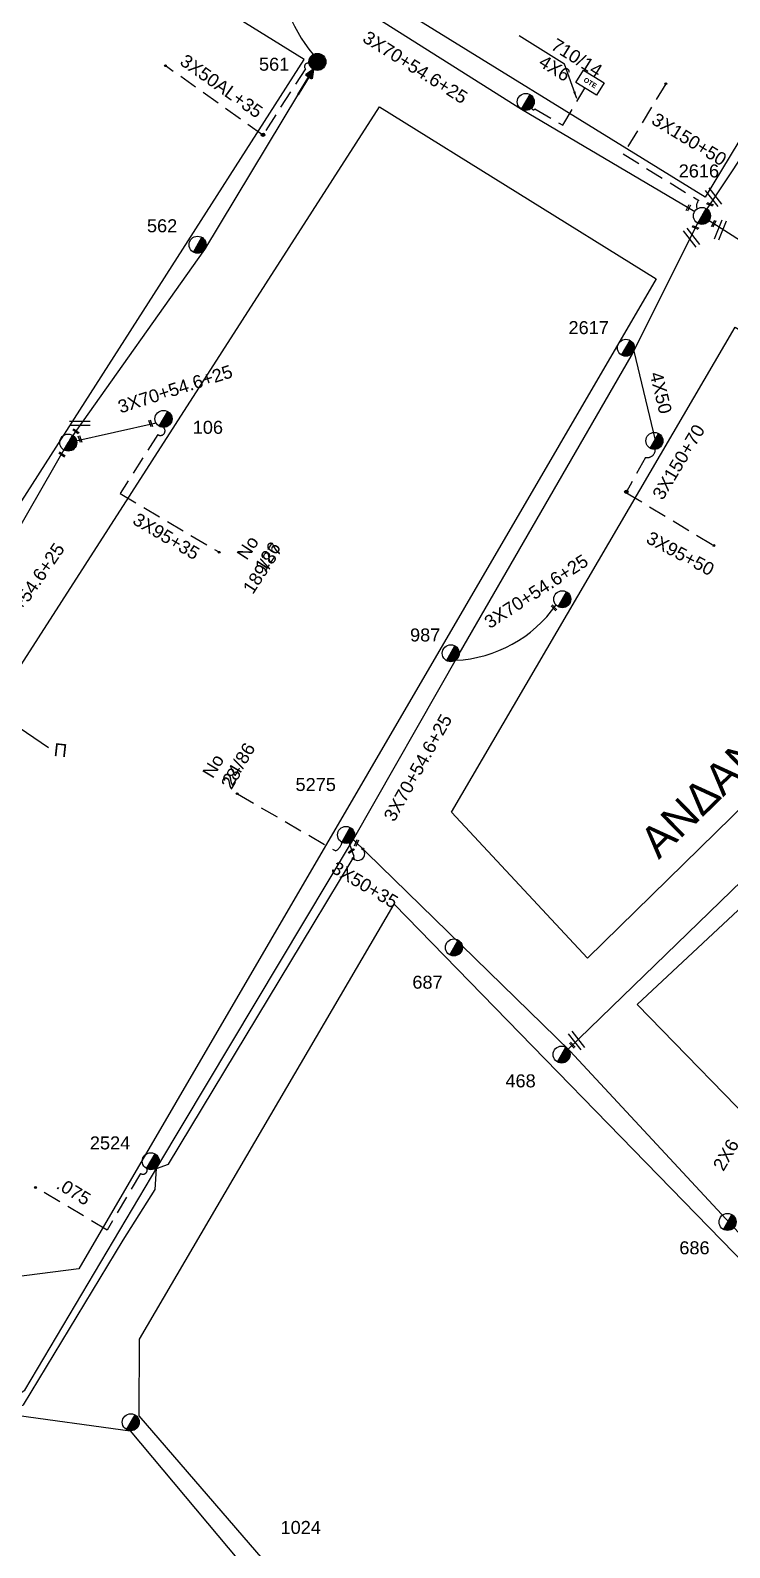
# Model space of a CAD drawing. Header units: millimetres. Extents: x 771 to 3391, y 686 to 1835.
# Drawn here: x 1711.3 to 1808.2, y 1358 to 1568.5 of the extents above; entities that cross this region are included whole.
import ezdxf

# ---------------------------------------------------------------- set-up
doc = ezdxf.new("R2010")
doc.units = ezdxf.units.MM
doc.linetypes.add('DASHED', pattern=[19.05, 12.7, -6.35])
for name, color, linetype in [('Pillar OTE', 7, 'Continuous'), ('Άγνωστα', 7, 'Continuous'), ('Γυμνά εναέρια ΧΤ και ΦΟΠ (3Φ)   4x50+16AL', 7, 'Continuous'), ('Επίτονοι', 7, 'Continuous'), ('Επιγραφές - Σχήματα', 7, 'Continuous'), ('Καλωδια Χ.Τ 3x95+35', 7, 'DASHED'), ('Καλωδια Χ.Τ. 3x50+35', 7, 'Continuous'), ('Καλωδια ΧΤ  3X95+50', 7, 'Continuous'), ('Καλώδια ΧΤ   3x150+50CU', 7, 'DASHED'), ('Καλώδια ΧΤ   3x150+70AL', 7, 'DASHED'), ('Καλώδια ΧΤ   3x150AL+50CU', 7, 'DASHED'), ('Μηχανική τομή', 7, 'Continuous'), ('Στύλος Ξύλινος', 7, 'Continuous'), ('Στύλος Ξύλινος @ 1', 7, 'Continuous'), ('Στύλος ΦΜ', 7, 'Continuous'), ('Στύλος ΦΜ @ 1', 7, 'Continuous'), ('Συνδέσεις', 7, 'Continuous'), ('Συνεστραμμένα ΧΤ   3x70+54.6+25 AL', 7, 'SYN_LINE'), ('Τομή', 7, 'Continuous'), ('Υπόβαθρο ΔΕΗ', 7, 'Continuous'), ('Υπόγεια Καλώδια Δικτύου ΧΤ   .075', 7, 'DASHED'), ('Υπόγεια καλώδια Παροχών ΧΤ   4x6', 7, 'DASHED')]:
    doc.layers.add(name, color=color, linetype=linetype)
doc.styles.add('arial', font='arial.ttf')
doc.styles.get("Standard").update_dxf_attribs({"font": 'arial.ttf'})
doc.linetypes.add('SYN_LINE', pattern='A,0.5,-0.0001,["/\\/\\/\\/",Standard,S=0.1,R=0,X=0,Y=-0.05],-0.25', length=0.7501)
doc.dimstyles.new('ISO-25', dxfattribs={"dimtxt": 2.5, "dimasz": 2.5, "dimexe": 1.25, "dimexo": 0.625, "dimtad": 1, "dimtxsty": 'Standard', "dimcen": 2.5, "dimadec": 0, "dimazin": 0, "dimtfac": 1, "dimtmove": 0, "dimatfit": 3, "dimfxl": 1, "dimarcsym": 0})

# ---------------------------------------------------------------- blocks, each defined once
blk = doc.blocks.new('ΥΠΑΡΧΩΝ ΤΣΙΜΕΝΤΕΝΙΟΣ ΣΤΥΛΟΣ')
at = {"layer": 'Στύλος ΦΜ'}
blk.add_hatch(color=7, dxfattribs=at).paths.add_polyline_path([(-1.29, -2.28, 0.574793), (2.62, 0, 0.268822), (1.3, 2.27)])
at = {"layer": 'Στύλος ΦΜ', "color": 7}
blk.add_line((-1.29, -2.28), (1.3, 2.27), dxfattribs=at)
blk.add_circle((0, 0), 2.62, dxfattribs=at)
at = {"layer": 'Στύλος ΦΜ', "flags": 4}
for tag, p in [('ΑΡΙΘΜΟΣ', (-4.68, 8.05)), ('ΤΥΠΟΣ', (-4.91, 3.03))]:
    blk.add_attdef(tag, p, '', height=4, dxfattribs=at)
blk = doc.blocks.new('_ΣΥΝΔΕΣΗ')
at = {"layer": 'Συνδέσεις', "linetype": 'SYN_LINE', "ltscale": 40}
blk.add_hatch(color=256, dxfattribs=at).paths.add_polyline_path([(0.5, -0.01, 1), (-0.5, -0.01, 1)])
at = {"layer": 'Συνδέσεις'}
blk.add_circle((0, -0.01), 0.5, dxfattribs=at)
blk = doc.blocks.new('ΜΗΧΑΝΙΚΗ ΤΟΜΗ')
at = {"layer": 'Μηχανική τομή', "ltscale": 40}
for p, q in [((-1.89, 0.78), (1.89, 0.78)), ((1.89, 0), (-1.89, 0))]:
    blk.add_line(p, q, dxfattribs=at)
blk = doc.blocks.new('ΤΟΜΗ')
at = {"layer": 'Τομή', "ltscale": 40}
for p, q in [((-5.68, 0), (5.68, 0)), ((5.68, -2.33), (-5.68, -2.33))]:
    blk.add_line(p, q, dxfattribs=at)
blk = doc.blocks.new('ΥΠΑΡΧΩΝ ΞΥΛΙΝΟΣ ΣΤΥΛΟΣ')
at = {"layer": 'Στύλος Ξύλινος'}
h = blk.add_hatch(color=7, dxfattribs=at)
h.paths.add_polyline_path([(-2.62, 0, 0.270008), (-1.29, -2.28), (1.3, 2.27, 0.576266)])
h.paths.add_polyline_path([(-1.29, -2.28, 0.574793), (2.62, 0, 0.268822), (1.3, 2.27)])
at = {"layer": 'Στύλος Ξύλινος', "color": 7}
blk.add_line((-1.29, -2.28), (1.3, 2.27), dxfattribs=at)
blk.add_circle((0, 0), 2.62, dxfattribs=at)
at = {"layer": 'Στύλος Ξύλινος', "flags": 4}
for tag, p in [('ΑΡΙΘΜΟΣ', (-4.91, 8.6)), ('ΤΥΠΟΣ', (-4.85, 3.39))]:
    blk.add_attdef(tag, p, '', height=4, dxfattribs=at)
blk = doc.blocks.new('ΕΠΙΤΟΝΟΣ')
at = {"layer": 'Επίτονοι', "lineweight": 40, "ltscale": 40}
blk.add_hatch(color=256, dxfattribs=at).paths.add_polyline_path([(-1.13, 6.47), (0, 9.1), (1.13, 6.47)])
for p, q in [((-1.13, 6.47), (0, 9.1)), ((1.13, 6.47), (-1.13, 6.47)), ((-1.13, 6.47), (0, 6.47)), ((0, 9.1), (1.13, 6.47)), ((0, 6.47), (0, 0))]:
    blk.add_line(p, q, dxfattribs=at)
blk = doc.blocks.new('PILLAR ΟΤΕ')
at = {"layer": 'Pillar OTE', "ltscale": 40}
blk.add_lwpolyline([(-3.31, 2.02), (3.39, 2.02), (3.39, -1.99), (-3.31, -1.99)], close=True, dxfattribs=at)
at = {"layer": 'Pillar OTE', "insert": (-1.81, 0.71), "char_height": 1.3575, "width": 109.961, "attachment_point": 1}
blk.add_mtext('{\\fArial|b1|i0|c161|p34;OTE}', dxfattribs=at)

msp = doc.modelspace()

# ---------------------------------------------------------------- linework, layer by layer
at = {"layer": 'Άγνωστα', "color": 2}
msp.add_lwpolyline([(1794.96996, 1523.99677), (1797.91911, 1511.64989)], dxfattribs=at)
at = {"layer": 'Άγνωστα', "color": 151, "linetype": 'SYN_LINE', "ltscale": 15}
msp.add_lwpolyline([(1697.39057, 1480.18288), (1713.8339, 1468.99562)], dxfattribs=at)
at = {"layer": 'Άγνωστα', "color": 5, "linetype": 'Continuous', "ltscale": 20}
msp.add_lwpolyline([(1756.06447, 1456.24781), (1786.09307, 1426.94159), (1808.34808, 1402.93005), (1827.97811, 1381.68641)], dxfattribs=at)
at = {"layer": 'Γυμνά εναέρια ΧΤ και ΦΟΠ (3Φ)   4x50+16AL', "color": 133, "linetype": 'Continuous', "ltscale": 0.2}
msp.add_lwpolyline([(1850.68943, 1620.9276), (1830.05164, 1581.73545), (1822.46496, 1569.83815), (1804.40577, 1542.73626)], dxfattribs=at)
at = {"layer": 'Γυμνά εναέρια ΧΤ και ΦΟΠ (3Φ)   4x50+16AL', "color": 85, "linetype": 'Continuous', "ltscale": 0.2}
msp.add_lwpolyline([(1805.38809, 1542.09124), (1827.47564, 1528.00843), (1851.90337, 1513.507), (1868.21107, 1504.82738)], dxfattribs=at)
at = {"layer": 'Καλωδια Χ.Τ 3x95+35', "color": 151, "linetype": 'DASHED', "ltscale": 0.2}
msp.add_lwpolyline([(1729.76163, 1513.41059, -0.954070149), (1728.99101, 1512.39686), (1723.7556, 1504.23875), (1723.7556, 1504.23875), (1737.43464, 1496.12372)], format="xyb", dxfattribs=at)
at = {"layer": 'Καλωδια Χ.Τ. 3x50+35', "color": 6, "linetype": 'DASHED', "ltscale": 0.2}
msp.add_lwpolyline([(1743.53354, 1553.93615), (1730.01581, 1563.58036)], dxfattribs=at)
at = {"layer": 'Καλωδια Χ.Τ. 3x50+35', "color": 2, "linetype": 'DASHED', "ltscale": 0.2}
msp.add_lwpolyline([(1740.04037, 1462.57956), (1753.64753, 1454.65449, 0.197041039), (1754.51373, 1455.84355)], format="xyb", dxfattribs=at)
at = {"layer": 'Καλωδια ΧΤ  3X95+50', "color": 2, "linetype": 'DASHED', "ltscale": 0.2}
msp.add_lwpolyline([(1793.8735, 1504.37741), (1793.87213, 1504.37493), (1806.1097, 1496.99089)], dxfattribs=at)
at = {"layer": 'Καλώδια ΧΤ   3x150+50CU', "color": 6, "linetype": 'DASHED', "ltscale": 0.2}
msp.add_lwpolyline([(1749.94216, 1563.88272, 0.797071478), (1749.43641, 1563.15741), (1743.53354, 1553.93615)], format="xyb", dxfattribs=at)
at = {"layer": 'Καλώδια ΧΤ   3x150+50CU', "color": 2, "linetype": 'DASHED', "ltscale": 0.2}
msp.add_lwpolyline([(1799.3901, 1561.07545), (1793.49214, 1551.32773), (1803.95242, 1544.86594, 0.31520616), (1803.72403, 1543.69956)], format="xyb", dxfattribs=at)
at = {"layer": 'Καλώδια ΧΤ   3x150+70AL', "color": 2, "linetype": 'DASHED', "ltscale": 0.2}
msp.add_lwpolyline([(1797.92653, 1510.36725, -0.486700599), (1796.57467, 1509.23309), (1793.92376, 1504.46775)], format="xyb", dxfattribs=at)
at = {"layer": 'Συνεστραμμένα ΧΤ   3x70+54.6+25 AL', "color": 6, "linetype": 'SYN_LINE', "ltscale": 20}
for points in [[(1706.90476, 1603.37906), (1745.55423, 1578.963), (1779.40823, 1557.5322), (1803.38997, 1543.33746)], [(1750.5195, 1563.07112), (1735.45893, 1538.0576), (1716.9355, 1511.91078)]]:
    msp.add_lwpolyline(points, dxfattribs=at)
at = {"layer": 'Συνεστραμμένα ΧΤ   3x70+54.6+25 AL', "color": 85, "linetype": 'SYN_LINE', "ltscale": 15}
msp.add_lwpolyline([(1785.87534, 1427.15409), (1811.4352, 1451.97282), (1842.49974, 1480.71584), (1868.21107, 1504.82738), (1893.47159, 1528.74496), (1916.06996, 1550.31906), (1931.09359, 1561.57559)], dxfattribs=at)
at = {"layer": 'Συνεστραμμένα ΧΤ   3x70+54.6+25 AL', "color": 2, "ltscale": 20}
msp.add_lwpolyline([(1707.88026, 1378.16717), (1710.53876, 1379.87931), (1728.97833, 1410.93922), (1756.09921, 1456.30593), (1770.76197, 1481.98197), (1794.57013, 1523.29712), (1803.89579, 1541.8417)], dxfattribs=at)
at = {"layer": 'Συνεστραμμένα ΧΤ   3x70+54.6+25 AL', "color": 151, "linetype": 'SYN_LINE', "ltscale": 15}
msp.add_lwpolyline([(1717.22548, 1511.43621), (1728.73975, 1514.03033)], dxfattribs=at)
at = {"layer": 'Συνεστραμμένα ΧΤ   3x70+54.6+25 AL', "color": 151, "linetype": 'SYN_LINE', "ltscale": 20}
msp.add_lwpolyline([(1699.25881, 1385.97201), (1681.96199, 1403.78138), (1656.28296, 1430.70338), (1690.27041, 1454.23887), (1698.33378, 1479.54117), (1716.58236, 1511.29132), (1716.99325, 1511.38389)], dxfattribs=at)
at = {"layer": 'Συνεστραμμένα ΧΤ   3x70+54.6+25 AL', "color": 5, "linetype": 'SYN_LINE', "ltscale": 20}
msp.add_lwpolyline([(1707.67868, 1376.69145), (1710.35544, 1377.84755), (1724.16848, 1400.68843), (1728.60165, 1407.72646), (1728.79143, 1410.62439), (1730.4666, 1411.20247), (1750.52533, 1444.4527), (1756.19669, 1453.88055), (1755.35057, 1456.19487)], dxfattribs=at)
at = {"layer": 'Συνεστραμμένα ΧΤ   3x70+54.6+25 AL', "color": 173, "linetype": 'SYN_LINE', "ltscale": 20}
msp.add_lwpolyline([(1708.39505, 1376.5646), (1725.17828, 1374.24544), (1741.82184, 1354.31498), (1758.97254, 1334.1354), (1777.14454, 1312.76741), (1795.04683, 1292.50917), (1809.60602, 1275.50146), (1827.20529, 1255.23213)], dxfattribs=at)
at = {"layer": 'Συνεστραμμένα ΧΤ   3x70+54.6+25 AL', "color": 6, "linetype": 'SYN_LINE', "ltscale": 20}
msp.add_arc((1767.04655, 1578.87127), 21.49251, 179.7554593, 219.765423, dxfattribs=at)
at = {"layer": 'Συνεστραμμένα ΧΤ   3x70+54.6+25 AL', "color": 2, "ltscale": 20}
msp.add_arc((1769.42146, 1499.08017), 17.9947, 272.6747491, 325.0721813, dxfattribs=at)
at = {"layer": 'Υπόβαθρο ΔΕΗ'}
for points in [[(1708.09553, 1605.12023), (1743.35824, 1672.25222), (1791.99771, 1642.69918), (1777.41825, 1614.22893), (1827.10679, 1582.24511), (1804.86261, 1545.34277), (1708.09553, 1605.12023)], [(1662.76291, 1444.4904), (1672.53322, 1444.70029), (1706.07149, 1496.93619), (1749.27286, 1564.42394), (1702.02999, 1593.74855), (1638.74072, 1473.4231), (1662.76291, 1444.4904)], [(1785.35968, 1563.79631), (1779.08409, 1567.71818)], [(1678.10009, 1430.72623), (1759.69049, 1557.86496), (1798.03827, 1534.00543), (1718.05142, 1396.69551), (1709.05692, 1395.55866), (1678.10009, 1430.72623)], [(1814.29139, 1413.96219), (1795.43799, 1433.35964), (1923.51394, 1553.10057), (1942.68432, 1533.6234), (1814.29139, 1413.96219)], [(1769.70602, 1460.0404), (1808.98366, 1527.31006), (1849.70157, 1502.65454), (1850.4504, 1498.75856), (1821.88857, 1472.45621), (1788.55029, 1439.79453), (1769.70602, 1460.0404)], [(1726.38517, 1376.30408), (1726.47385, 1386.94423), (1761.73545, 1447.27759), (1862.90883, 1343.35003), (1822.79772, 1264.51968), (1726.38517, 1376.30408)]]:
    msp.add_lwpolyline(points, dxfattribs=at)
msp.add_arc((1756.71339, 1454.2853), 0.9513, 224.723723, 45.1770524, dxfattribs=at)
at = {"layer": 'Υπόγεια Καλώδια Δικτύου ΧΤ   .075', "color": 2, "linetype": 'DASHED', "ltscale": 0.2}
msp.add_lwpolyline([(1727.4916, 1410.56698, -0.70019557), (1726.61176, 1409.91791), (1721.96195, 1402.08569), (1712.03687, 1407.97798)], format="xyb", dxfattribs=at)
at = {"layer": 'Υπόγεια καλώδια Παροχών ΧΤ   4x6', "color": 6, "linetype": 'DASHED', "ltscale": 0.2}
msp.add_lwpolyline([(1780.81321, 1557.7151, 0.838023432), (1781.25959, 1557.59843), (1785.13208, 1555.30631), (1788.18157, 1560.45836)], format="xyb", dxfattribs=at)

# ---------------------------------------------------------------- block references
at = {"layer": 'Pillar OTE', "xscale": 0.4999999999999999, "yscale": 0.4999999999999999, "zscale": 0.4999999999999999, "rotation": 328.0041092802348}
msp.add_blockref('PILLAR ΟΤΕ', (1788.85335, 1561.21384), dxfattribs=at)
at = {"layer": 'Επίτονοι', "xscale": 0.449999999999818, "yscale": 0.449999999999818, "zscale": 0.449999999999818, "rotation": 328.5841578389005}
msp.add_blockref('ΕΠΙΤΟΝΟΣ', (1748.39883, 1559.54678), dxfattribs=at)
at = {"layer": 'Μηχανική τομή'}
for p, xscale, yscale, zscale, rotation in [((1802.59199, 1543.80978), 0.249999999999919, 0.249999999999919, 0.249999999999919, 63.32067318713963), ((1805.4697, 1544.25909), 0.25, 0.25, 0.25, 338.4956216679205), ((1803.46023, 1541.04288), 0.25, 0.25, 0.25, 335.9055449026773), ((1806.12915, 1541.61875), 0.249999999999919, 0.249999999999919, 0.249999999999919, 63.32067318713963), ((1717.58269, 1512.774), 0.2500000000001927, 0.2500000000001927, 0.2500000000001927, 324.3887371301313), ((1727.92, 1513.92274), 0.2500000000001927, 0.2500000000001927, 0.2500000000001927, 288.9316525883337), ((1718.12174, 1511.76189), 0.2500000000001927, 0.2500000000001927, 0.2500000000001927, 288.9316525883337), ((1715.65416, 1509.5647), 0.2500000000001927, 0.2500000000001927, 0.2500000000001927, 324.3887371301313), ((1783.97571, 1488.43991), 0.249999999999919, 0.249999999999919, 0.249999999999919, 134.0630743276719), ((1755.8465, 1454.57157), 0.2499999999999681, 0.2499999999999681, 0.2499999999999681, 36.11407878704492), ((1756.6075, 1455.71785), 0.249999999999919, 0.249999999999919, 0.249999999999919, 68.45138536945211), ((1786.37798, 1427.64216), 0.2500000000001928, 0.2500000000001928, 0.2500000000001928, 312.6268794242704)]:
    msp.add_blockref('ΜΗΧΑΝΙΚΗ ΤΟΜΗ', p, dxfattribs=dict(at, xscale=xscale, yscale=yscale, zscale=zscale, rotation=rotation))
at = {"layer": 'Στύλος Ξύλινος @ 1', "ltscale": 40}
ref = msp.add_blockref('ΥΠΑΡΧΩΝ ΞΥΛΙΝΟΣ ΣΤΥΛΟΣ', (1751.10053, 1564.0956), dxfattribs=dict(at, xscale=0.4499999999998181, yscale=0.4499999999998181, zscale=0.4499999999998181))
ref.add_attrib('ΤΥΠΟΣ', '561', (1743.01026, 1562.87378), dxfattribs={"layer": 'Στύλος Ξύλινος', "height": 1.8, "flags": 4})
at = {"layer": 'Στύλος ΦΜ @ 1', "ltscale": 40, "xscale": 0.4499999999998181, "yscale": 0.4499999999998181, "zscale": 0.4499999999998181}
for p in [(1779.98926, 1558.55667), (1716.58009, 1511.29261), (1797.80506, 1511.53874), (1785.04807, 1489.56774), (1725.24281, 1375.42144)]:
    msp.add_blockref('ΥΠΑΡΧΩΝ ΤΣΙΜΕΝΤΕΝΙΟΣ ΣΤΥΛΟΣ', p, dxfattribs=at)
at = {"layer": 'Στύλος ΦΜ @ 1', "ltscale": 40}
ref = msp.add_blockref('ΥΠΑΡΧΩΝ ΤΣΙΜΕΝΤΕΝΙΟΣ ΣΤΥΛΟΣ', (1804.40351, 1542.73755), dxfattribs=dict(at, xscale=0.4499999999998181, yscale=0.4499999999998181, zscale=0.4499999999998181))
ref.add_attrib('ΤΥΠΟΣ', '2616', (1801.17748, 1548.07354), dxfattribs={"layer": 'Στύλος ΦΜ', "height": 1.8, "flags": 4})
ref = msp.add_blockref('ΥΠΑΡΧΩΝ ΤΣΙΜΕΝΤΕΝΙΟΣ ΣΤΥΛΟΣ', (1734.50136, 1538.74333), dxfattribs=dict(at, xscale=0.4499999999998181, yscale=0.4499999999998181, zscale=0.4499999999998181))
ref.add_attrib('ΤΥΠΟΣ', '562', (1727.48414, 1540.4686), dxfattribs={"layer": 'Στύλος ΦΜ', "height": 1.8, "flags": 4})
ref = msp.add_blockref('ΥΠΑΡΧΩΝ ΤΣΙΜΕΝΤΕΝΙΟΣ ΣΤΥΛΟΣ', (1793.85279, 1524.45175), dxfattribs=dict(at, xscale=0.4499999999998181, yscale=0.4499999999998181, zscale=0.4499999999998181))
ref.add_attrib('ΤΥΠΟΣ', '2617', (1785.90328, 1526.34109), dxfattribs={"layer": 'Στύλος ΦΜ', "height": 1.8, "flags": 4})
ref = msp.add_blockref('ΥΠΑΡΧΩΝ ΤΣΙΜΕΝΤΕΝΙΟΣ ΣΤΥΛΟΣ', (1729.77698, 1514.58826), dxfattribs=dict(at, xscale=0.4499999999998181, yscale=0.4499999999998181, zscale=0.4499999999998181))
ref.add_attrib('ΤΥΠΟΣ', '106', (1733.82959, 1512.51509), dxfattribs={"layer": 'Στύλος ΦΜ', "height": 1.8, "flags": 4})
ref = msp.add_blockref('ΥΠΑΡΧΩΝ ΤΣΙΜΕΝΤΕΝΙΟΣ ΣΤΥΛΟΣ', (1769.58759, 1482.07119), dxfattribs=dict(at, xscale=0.4499999999998181, yscale=0.4499999999998181, zscale=0.4499999999998181))
ref.add_attrib('ΤΥΠΟΣ', '987', (1763.94639, 1483.7142), dxfattribs={"layer": 'Στύλος ΦΜ', "height": 1.8, "flags": 4})
ref = msp.add_blockref('ΥΠΑΡΧΩΝ ΤΣΙΜΕΝΤΕΝΙΟΣ ΣΤΥΛΟΣ', (1755.07136, 1456.88095), dxfattribs=dict(at, xscale=0.4499999999998181, yscale=0.4499999999998181, zscale=0.4499999999998181))
ref.add_attrib('ΤΥΠΟΣ', '5275', (1748.07454, 1462.97352), dxfattribs={"layer": 'Στύλος ΦΜ', "height": 1.8, "flags": 4})
ref = msp.add_blockref('ΥΠΑΡΧΩΝ ΤΣΙΜΕΝΤΕΝΙΟΣ ΣΤΥΛΟΣ', (1770.02783, 1441.28154), dxfattribs=dict(at, xscale=0.4499999999998181, yscale=0.4499999999998181, zscale=0.4499999999998181))
ref.add_attrib('ΤΥΠΟΣ', '687', (1764.26611, 1435.55775), dxfattribs={"layer": 'Στύλος ΦΜ', "height": 1.8, "flags": 4})
ref = msp.add_blockref('ΥΠΑΡΧΩΝ ΤΣΙΜΕΝΤΕΝΙΟΣ ΣΤΥΛΟΣ', (1784.95439, 1426.41992), dxfattribs=dict(at, xscale=0.4499999999998181, yscale=0.4499999999998181, zscale=0.4499999999998181))
ref.add_attrib('ΤΥΠΟΣ', '468', (1777.16457, 1421.87269), dxfattribs={"layer": 'Στύλος ΦΜ', "height": 1.8, "flags": 4})
ref = msp.add_blockref('ΥΠΑΡΧΩΝ ΤΣΙΜΕΝΤΕΝΙΟΣ ΣΤΥΛΟΣ', (1728.01775, 1411.6207), dxfattribs=dict(at, xscale=0.4499999999998181, yscale=0.4499999999998181, zscale=0.4499999999998181))
ref.add_attrib('ΤΥΠΟΣ', '2524', (1719.57249, 1413.26452), dxfattribs={"layer": 'Στύλος ΦΜ', "height": 1.8, "flags": 4})
ref = msp.add_blockref('ΥΠΑΡΧΩΝ ΤΣΙΜΕΝΤΕΝΙΟΣ ΣΤΥΛΟΣ', (1807.95347, 1403.19871), dxfattribs=dict(at, xscale=0.4499999999998181, yscale=0.4499999999998181, zscale=0.4499999999998181))
ref.add_attrib('ΤΥΠΟΣ', '686', (1801.26267, 1398.7195), dxfattribs={"layer": 'Στύλος ΦΜ', "height": 1.8, "flags": 4})
ref = msp.add_blockref('ΥΠΑΡΧΩΝ ΤΣΙΜΕΝΤΕΝΙΟΣ ΣΤΥΛΟΣ', (1742.40288, 1355.33945), dxfattribs=dict(at, xscale=0.4499999999998181, yscale=0.4499999999998181, zscale=0.4499999999998181))
ref.add_attrib('ΤΥΠΟΣ', '1024', (1745.99653, 1359.93439), dxfattribs={"layer": 'Στύλος ΦΜ', "height": 1.8, "flags": 4})
at = {"layer": 'Συνδέσεις'}
for p, xscale, yscale, zscale in [((1730.03994, 1563.56314), 0.25, 0.25, 0.25), ((1799.3901, 1561.07545), 0.25, 0.25, 0.25), ((1743.57095, 1553.99459), 0.4777242751394019, 0.4777242751394019, 0.4777242751394019), ((1793.92376, 1504.46775), 0.4777242751394019, 0.4777242751394019, 0.4777242751394019), ((1806.05787, 1497.02107), 0.25, 0.25, 0.25), ((1737.49165, 1496.08957), 0.25, 0.25, 0.25), ((1739.98855, 1462.60974), 0.25, 0.25, 0.25), ((1757.39831, 1454.94595), 0.25, 0.25, 0.25), ((1756.05675, 1453.62458), 0.25, 0.25, 0.25), ((1712.03687, 1407.97798), 0.25, 0.25, 0.25)]:
    msp.add_blockref('_ΣΥΝΔΕΣΗ', p, dxfattribs=dict(at, xscale=xscale, yscale=yscale, zscale=zscale))
at = {"layer": 'Τομή'}
for p, xscale, yscale, zscale, rotation in [((1806.24776, 1545.50059), 0.2499999999999669, 0.2499999999999669, 0.2499999999999669, 308.1680509152084), ((1803.19614, 1539.89961), 0.2499999999999669, 0.2499999999999669, 0.2499999999999669, 308.1680509152084), ((1807.21952, 1540.67125), 0.2499999999998873, 0.2499999999998873, 0.2499999999998873, 248.1909067709115), ((1787.22545, 1428.53395), 0.2499999999999669, 0.2499999999999669, 0.2499999999999669, 308.1680509152084)]:
    msp.add_blockref('ΤΟΜΗ', p, dxfattribs=dict(at, xscale=xscale, yscale=yscale, zscale=zscale, rotation=rotation))
at = {"layer": 'Τομή', "xscale": 0.25, "yscale": 0.25, "zscale": 0.25}
msp.add_blockref('ΤΟΜΗ', (1718.18646, 1514.25915), dxfattribs=at)

# ---------------------------------------------------------------- texts
at = {"ltscale": 40, "insert": (1795.38549, 1456.50266), "char_height": 4, "width": 67.4273804, "attachment_point": 1, "rotation": 44.3034171, "style": 'arial'}
msp.add_mtext('{\\H1.083x;ΑΝΔΑΝΕΙΑΣ}', dxfattribs=at)
at = {"layer": 'Άγνωστα', "color": 7, "char_height": 1.8, "attachment_point": 1}
for s, gutter_width, insert, rotation in [('3X70+54.6+25', 12.5, (1758.18221, 1568.51742), 327.7300891), ('3X50AL+35', 12.5, (1732.94465, 1565.30067), 324.6783386), ('3X70+54.6+25', 12.5, (1723.26663, 1517.0445), 17.9311595), ('4X50', 12.5, (1798.90061, 1521.27191), 283.5621542), ('3X150+70', 12.5, (1797.41646, 1504.13366), 59.0228202), ('3X95+35', 12.5, (1726.27053, 1501.66595), 329.2983697), ('3X95+50', 12.5, (1797.35691, 1499.07965), 332.0897021), ('3X70+54.6+25', 12.5, (1705.36968, 1483.97978), 55.5666888), ('189/87', 1.87888, (1740.65211, 1491.13299), 56.9285111), ('3X70+54.6+25', 12.5, (1774.0157, 1486.92966), 33.0270901), ('3X70+54.6+25', 12.5, (1760.17978, 1459.46613), 60.5916117), ('Π', 1.82045, (1714.69987, 1469.63373), 353.6082422), ('2X6', 12.5, (1805.81289, 1411.0299), 59.9729288)]:
    msp.add_mtext_dynamic_manual_height_columns(s, width=1.8, gutter_width=gutter_width, heights=[0.04535], dxfattribs=dict(at, insert=insert, rotation=rotation))
at = {"layer": 'Άγνωστα', "color": 7}
note = msp.add_mtext_dynamic_manual_height_columns('710/14\\P', width=1.8, gutter_width=2.24951, heights=[0.04535, 0], dxfattribs=dict(at, insert=(1780.8329, 1569.62218), char_height=1.8, attachment_point=1, rotation=328.1057025))
note = msp.add_mtext_dynamic_manual_height_columns('4Χ6\\P', width=1.8, gutter_width=2.24951, heights=[0.04535, 0], dxfattribs=dict(at, insert=(1779.13643, 1567.31027), char_height=1.8, attachment_point=1, rotation=328.1057025))
note = msp.add_mtext_dynamic_manual_height_columns('No ', width=1.8, gutter_width=1.87888, heights=[0.04535, 0], dxfattribs=dict(at, insert=(1737.80112, 1492.77698), char_height=1.8, attachment_point=1, rotation=56.9285111))
for column, words in zip(note.columns.linked_columns, ['126']):
    column.text = words
note = msp.add_mtext_dynamic_manual_height_columns('24/86\\P', width=1.8, gutter_width=2.24951, heights=[0.04535, 0], dxfattribs=dict(at, insert=(1735.7138, 1461.0108), char_height=1.8, attachment_point=1, rotation=59.0085022))
note = msp.add_mtext_dynamic_manual_height_columns('No ', width=1.8, gutter_width=2.24951, heights=[0.04535, 0], dxfattribs=dict(at, insert=(1732.97245, 1462.05795), char_height=1.8, attachment_point=1, rotation=59.0085022))
for column, words in zip(note.columns.linked_columns, ['28']):
    column.text = words
note = msp.add_mtext_dynamic_manual_height_columns('3X50+35\\P', width=1.8, gutter_width=12.5, heights=[0.04535, 0], dxfattribs=dict(at, insert=(1741.49227, 1460.62426), char_height=1.8, attachment_point=1, rotation=329.3432005))
at = {"layer": 'Καλώδια ΧΤ   3x150AL+50CU', "color": 7, "insert": (1798.19258, 1557.15501), "char_height": 1.8, "attachment_point": 1, "rotation": 328.4505498}
msp.add_mtext_dynamic_manual_height_columns('3X150+50', width=1.8, gutter_width=12.5, heights=[0.04535], dxfattribs=at)
at = {"layer": 'Υπόγεια Καλώδια Δικτύου ΧΤ   .075', "color": 7, "insert": (1715.72083, 1409.48732), "char_height": 1.8, "attachment_point": 1, "rotation": 328.7030525}
msp.add_mtext_dynamic_manual_height_columns('.075', width=1.8, gutter_width=12.5, heights=[0.04535], dxfattribs=at)

# ---------------------------------------------------------------- leaders
at = {"layer": 'Επιγραφές - Σχήματα', "ltscale": 40}
msp.add_leader([(1787.04037, 1559.01267), (1785.35968, 1563.79631)], dimstyle='ISO-25', override={"dimasz": 1, "dimtad": 0}, dxfattribs=at)

doc.saveas('drawing.dxf')
